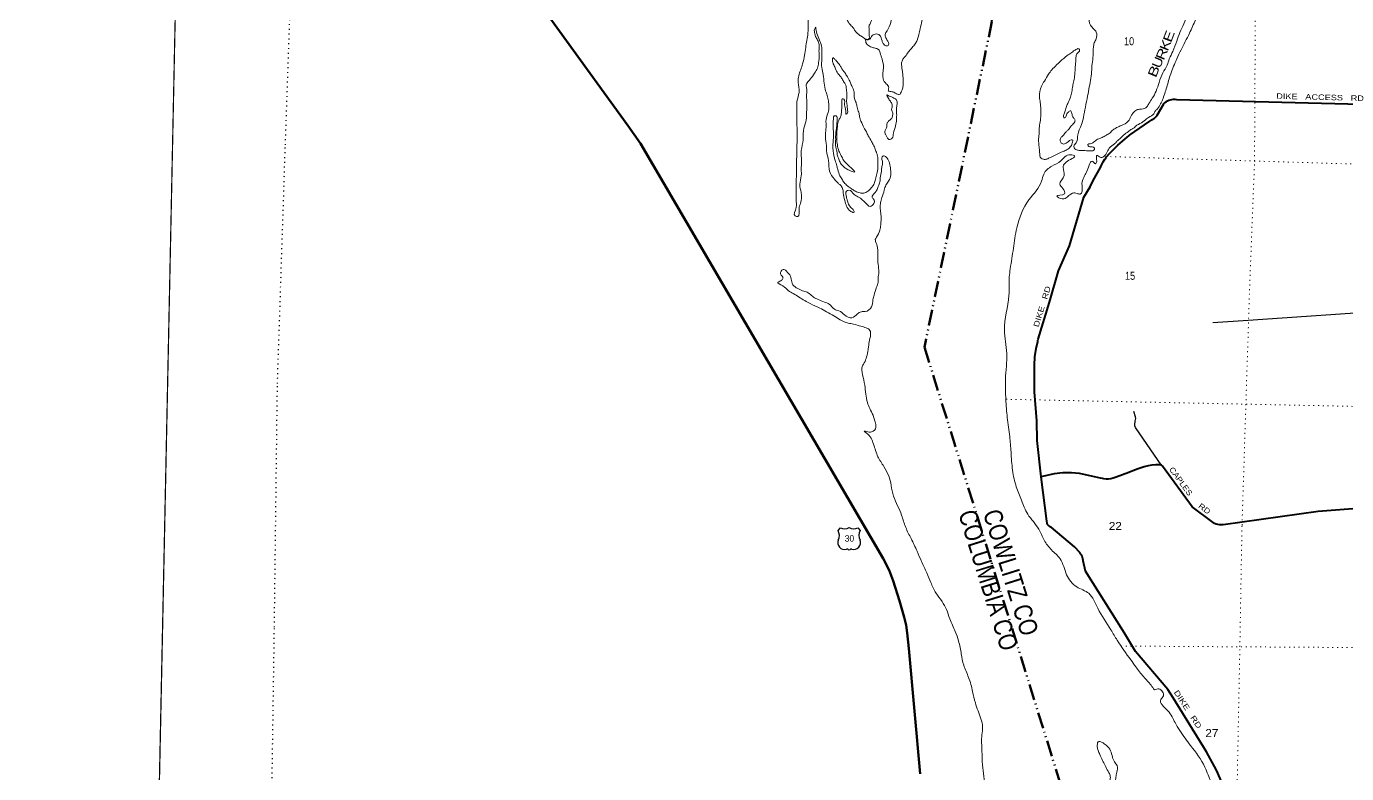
# Model space of a CAD drawing. Header units: feet. Extents: x -481249 to -254670, y -730376 to -544252.
# Drawn here: x -481249 to -452376, y -585736 to -569404 of the extents above; entities that cross this region are included whole.
import ezdxf
from ezdxf.enums import TextEntityAlignment as Align

# ---------------------------------------------------------------- set-up
doc = ezdxf.new("R2010")
doc.units = ezdxf.units.FT
doc.header["$LTSCALE"] = 70
doc.linetypes.add('DASH_DOUBLE_DOT', pattern=[9.2, 5, -1.2, 0.3, -1.2, 0.3, -1.2])
doc.linetypes.add('DOTTED', pattern=[1.5, 0.3, -1.2])
for name, color, linetype, lineweight in [('10', 7, 'DASH_DOUBLE_DOT', 70), ('16', 7, 'Continuous', 25), ('20', 7, 'Continuous', 70), ('26', 7, 'Continuous', 40), ('27', 7, 'Continuous', 13), ('29', 7, 'Continuous', 25), ('39', 7, 'Continuous', 13), ('4', 7, 'Continuous', 13), ('41', 7, 'Continuous', 13), ('6', 7, 'DOTTED', 25), ('7', 7, 'DOTTED', 13)]:
    doc.layers.add(name, color=color, linetype=linetype, lineweight=lineweight)
doc.layers.add('12', color=7, linetype='Continuous')

msp = doc.modelspace()

# ---------------------------------------------------------------- linework, layer by layer
at = {"layer": '10'}
msp.add_lwpolyline([(-470341.54, -544406.46), (-467799.69, -551364.01), (-461950.68, -558788.59), (-460132.63, -569296.21), (-461608.06, -576413.53), (-458381.12, -586771.64), (-456539.12, -590330.45)], dxfattribs=at)
at = {"layer": '16'}
for p, q in [((-463498.84, -580420.77), (-463447.53, -580362.01)), ((-463255.77, -580356.04), (-463256.05, -580356.24)), ((-463063.68, -580361.92), (-463012.29, -580420.77))]:
    msp.add_line(p, q, dxfattribs=at)
for centre, radius, start, end in [((-463352.63, -580686.3), 151.42, 159.09177, 283.81923), ((-463691.82, -580531.4), 222.05, 332.97043, 29.75871), ((-463356.45, -580204.35), 182.07, 239.97227, 303.45418), ((-463154.67, -580204.85), 181.52, 236.33975, 300.08743), ((-463154.68, -580204.35), 182.07, 236.54582, 236.59441), ((-463158.51, -580686.3), 151.42, 256.18077, 20.90823), ((-462819.32, -580531.4), 222.05, 150.24129, 207.02957)]:
    msp.add_arc(centre, radius, start, end, dxfattribs=at)
for centre, major_axis, start_param, end_param in [((-463297.29, -580885.12), (-19.56, 51.67), 4.95877769, 6.28318531), ((-463213.84, -580885.12), (19.56, 51.67), 0, 1.32637542)]:
    msp.add_ellipse(centre, major_axis=major_axis, ratio=0.929097, start_param=start_param, end_param=end_param, dxfattribs=at)
at = {"layer": '20'}
msp.add_lwpolyline([(-472327.76, -565715.45), (-468094.18, -571566.23), (-467821.58, -571966.63), (-462510.4, -581034.94), (-462382.83, -581290.59), (-462293.33, -581524.25), (-462151.28, -581962.28), (-462049.67, -582317.57), (-462011.4, -582493.24), (-461985.88, -582660.42), (-461947.95, -582998.71), (-461698.45, -585738.45)], dxfattribs=at)
at = {"layer": '26'}
for points in [[(-459054.62, -579248.01), (-459142.36, -578458.32), (-459147.5, -578028.62), (-459199.52, -577393), (-459204.61, -576918.04), (-459204.88, -576893.04), (-459200.47, -576868.04), (-459202.67, -576810.27), (-459195.17, -576625.98), (-459168.45, -576443.49), (-459129.67, -576291.69), (-459126.85, -576266.69), (-459119.17, -576241.69), (-458871.21, -575434.01), (-458673.37, -574746.41), (-458437.02, -574200.29), (-458125.44, -573138.16), (-457987.33, -572908.76), (-457926.19, -572789.84), (-457747.72, -572471.11), (-457734.31, -572436.02), (-457701.62, -572367.17), (-457661.91, -572302.11), (-457634.73, -572266.56), (-457632.91, -572264.18), (-457592.21, -572216.56), (-457588.14, -572211.8), (-457380.52, -571996.21), (-457176.5, -571824.54), (-457138.56, -571792.61), (-457126.5, -571784.3), (-456680.67, -571477.22), (-456638.77, -571448.36), (-456630.67, -571443.46), (-456625.01, -571440.04), (-456578.15, -571405.99), (-456562.1, -571391.54), (-456539.44, -571371.13), (-456522.33, -571342.18), (-456375.83, -571094.19), (-456374.17, -571092.47), (-456349.56, -571069.68), (-456322.71, -571049.6), (-456293.91, -571032.43), (-456263.47, -571018.36), (-456231.72, -571007.55), (-456199.02, -571000.12), (-456165.73, -570996.15), (-456132.2, -570995.69), (-456098.8, -570998.73), (-449754.92, -571163.08)], [(-452146.43, -579941.7), (-452995.91, -580004.81), (-455073.07, -580296.12), (-455110.89, -580301.43), (-455123.07, -580301.24), (-455153.18, -580299.18), (-455190.41, -580292.68), (-455226.75, -580282.32), (-455261.81, -580268.22), (-455295.21, -580250.53), (-455753.51, -579905.88), (-456404.04, -579016.87), (-456422.21, -578992.04), (-456448.85, -578989.33), (-456460.41, -578988.15), (-456546.52, -578985.86), (-456632.4, -578992.58), (-456717.11, -579008.24), (-456799.72, -579032.67), (-456933.15, -579075.61), (-457047.88, -579118.12), (-457139.51, -579152.66), (-457418.79, -579258.1), (-457434.55, -579264.71), (-457482.7, -579281.06), (-457532.3, -579292.28), (-457582.8, -579298.26), (-457633.65, -579298.93), (-457684.29, -579294.28), (-457711.16, -579288.94), (-457754.62, -579280.29), (-457761.16, -579278.86), (-458214.58, -579180.03), (-458389.28, -579163), (-458580.15, -579163.64), (-458769.91, -579184.23), (-459027.14, -579241.85), (-459054.62, -579248.01)], [(-455087.24, -585958.57), (-455221.94, -585658.12), (-455440.37, -585261.24), (-456166.1, -584080.88), (-456285.72, -583897.23), (-456994.21, -583064.57), (-457232.68, -582667.19), (-458088.24, -581310.96), (-458138.58, -581082.87), (-458139.1, -581076.11), (-458143.54, -581044.82), (-458151.22, -581014.15), (-458162.06, -580984.46), (-458175.95, -580956.06), (-458192.73, -580929.27), (-458212.22, -580904.39), (-458323.3, -580779.17), (-458835.64, -580352.87), (-458836.04, -580352.75), (-458849.09, -580348.01), (-458861.58, -580341.94), (-458873.37, -580334.59), (-458884.32, -580326.05), (-458894.32, -580316.42), (-458903.26, -580305.79), (-458911.03, -580294.28), (-458917.57, -580282.03), (-458922.78, -580269.16), (-458923.36, -580267.14), (-458923.72, -580265.55), (-458929.96, -580217.14), (-459054.24, -579251.41), (-459054.62, -579248.01)]]:
    msp.add_lwpolyline(points, dxfattribs=at)
at = {"layer": '29'}
msp.add_line((-456414.29, -579010.17), (-456992.33, -578170.73), dxfattribs=at)
for points in [[(-455298.5, -575876.46), (-454531.51, -575825.35), (-451342.8, -575607.65)], [(-456992.33, -578170.73), (-457009.64, -578136.02), (-457009.64, -578112.63), (-456999.02, -578036.11), (-456986.27, -577974.46), (-456990.52, -577940.45), (-457028.76, -577823.53)]]:
    msp.add_lwpolyline(points, dxfattribs=at)
at = {"layer": '39'}
for points in [[(-464024.72, -562717.38), (-464031.64, -562753.34), (-464022.22, -562855.95), (-464014.85, -562960.51), (-464064.69, -563107.81), (-464065.28, -563210.17), (-464038.7, -563347.34), (-464041.9, -563473.72), (-464050.64, -563660.18), (-464053.17, -563838.77), (-464069.21, -563996.95), (-464083.96, -564183.27), (-464090.83, -564454.08), (-464136.59, -564677.76), (-464156.87, -564924.16), (-464192.79, -565075.82), (-464182.97, -565320.96), (-464180.66, -565545.84), (-464207.89, -565749.91), (-464239.17, -565955.88), (-464251.41, -566122.19), (-464215.47, -566285.68), (-464219.59, -566448.17), (-464239.58, -566604.24), (-464252.38, -566792.61), (-464259.36, -566830.58), (-464226.63, -566883.59), (-464200.5, -567038.8), (-464212.58, -567199.09), (-464237.8, -567403.21), (-464253.39, -567543.33), (-464242.75, -567756.38), (-464216.83, -567919.62), (-464221.51, -568104.18), (-464230.76, -568310.7), (-464231.03, -568479.31), (-464235.66, -568661.86), (-464207.22, -568805.09), (-464182.94, -568954.24), (-464152.81, -569109.56), (-464149.78, -569306.35), (-464158.1, -569555.06), (-464206.05, -569865), (-464228.4, -570035.06), (-464273.2, -570220.63), (-464314.57, -570350.07), (-464357.99, -570481.47), (-464367.61, -570623.75), (-464351.18, -570844.97), (-464396.38, -571046.58), (-464398.07, -571271.36), (-464402.81, -571457.93), (-464392.18, -571670.97), (-464392.7, -571849.61), (-464397.43, -572036.17), (-464399.81, -572208.75), (-464408.65, -572399.22), (-464408.51, -572551.78), (-464411.24, -572738.4), (-464415.11, -572890.86), (-464413.12, -573049.49), (-464414.88, -573197.99), (-464413.09, -573364.64), (-464437.76, -573546.69), (-464379.92, -573558.17), (-464351.66, -573392.27), (-464320.46, -573268.59), (-464304.54, -573036.14), (-464334.01, -572854.74), (-464303.19, -572666.82), (-464301.83, -572534.37), (-464299, -572343.75), (-464301.26, -572116.86), (-464261.25, -571883), (-464246.73, -571626.42), (-464194.07, -571447.08), (-464188.4, -571302.69), (-464178.98, -571168.43), (-464181.38, -571025.85), (-464188.8, -570923.29), (-464179.48, -570793.05), (-464186.48, -570752.73), (-464194.71, -570682.27), (-464138.28, -570591.34), (-464082.57, -570528.49), (-463990.97, -570394.28), (-463940.2, -570289.16), (-463920.91, -570161.17), (-463908.66, -570073.15), (-463915.42, -569944.51), (-463911.63, -569874.35), (-463912.47, -569828.16), (-463933.86, -569723.25), (-463980, -569645.82), (-464006.01, -569564.87), (-464013.58, -569468.33), (-463986.27, -569418.83)], [(-463231.94, -562676.95), (-463220.07, -562683.26), (-463142.97, -562725.33), (-463094.52, -562790.78), (-463037.17, -562900.61), (-462959.13, -562984.85), (-462876.25, -563115.39), (-462834.57, -563210.78), (-462745.26, -563403.7), (-462645.98, -563598.89), (-462582.37, -563698.83), (-462503.29, -563821.25), (-462414.61, -563959.96), (-462364.29, -564109.76), (-462323.41, -564315.53), (-462296.46, -564438.65), (-462274.72, -564529.52), (-462211.87, -564659.56), (-462109.52, -564812.66), (-462038.1, -564920.83), (-461986.4, -565016.47), (-461939.53, -565144.1), (-461909.47, -565223.14), (-461882.01, -565326.2), (-461866.22, -565414.91), (-461846.94, -565523.79), (-461832.12, -565650.62), (-461863.49, -565702.03), (-461863.89, -565718.08), (-461899.56, -565622.84), (-461917, -565520.03), (-461927.9, -565475.6), (-461958.57, -565420.64), (-461978.55, -565418.13), (-461997.86, -565467.83), (-461999.74, -565542.06), (-462022.01, -565629.82), (-462065.86, -565698.99), (-462121.57, -565761.83), (-462165.09, -565897.24), (-462205.99, -566086.92), (-462226.76, -566194.8), (-462270.75, -566348.27), (-462273.02, -566516.83), (-462298.19, -566718.94), (-462312.87, -566981.53), (-462377.12, -567222.82), (-462404.43, -567272.32), (-462427.06, -567374.13), (-462383.12, -567459.53), (-462365.33, -567548.3), (-462340.04, -567657.33), (-462360.93, -567690.93), (-462415, -567767.87), (-462481.73, -567948.87), (-462508.36, -568050.58), (-462538.7, -568140.15), (-462560.61, -568213.88), (-462577.08, -568309.82), (-462587.18, -568391.87), (-462601.59, -568485.85), (-462638.19, -568585.31), (-462663.07, -568697.1), (-462675.89, -568807.18), (-462687.63, -568875.14), (-462714.72, -568994.9), (-462747.01, -569082.42), (-462746.38, -569136.63), (-462754.48, -569218.73), (-462789.33, -569328.26), (-462819.1, -569395.77), (-462817.44, -569488.15), (-462819.27, -569560.37), (-462816.13, -569594.57), (-462809.03, -569630.88), (-462803.68, -569657.11), (-462811.85, -569662.93), (-462844.76, -569696.23), (-462874.91, -569699.49), (-462910.46, -569678.53), (-462947.76, -569647.49), (-463018.7, -569599.55), (-463116.77, -569514.8), (-463155.26, -569451.61), (-463229.29, -569367.47), (-463308.42, -569247.06), (-463372.56, -569088.89), (-463421.98, -568824.69), (-463465.73, -568652.97), (-463520.63, -568446.86), (-463584.74, -568208.39), (-463596.17, -568105.73), (-463612.06, -568021.03), (-463653.48, -567915.61), (-463680.22, -567784.47), (-463707.01, -567655.33), (-463736.31, -567546.2)], [(-454983.06, -565022.63), (-454972.46, -565079.1), (-454962.58, -565163.66), (-454965.84, -565292.05), (-454956.42, -565394.66), (-454947.45, -565515.32), (-454989.36, -565745.12), (-455011.24, -565975.42), (-455029.01, -566201.8), (-455055.2, -566444.04), (-455080.78, -566662.2), (-455137.68, -566929.76), (-455176.41, -567113.47), (-455244.82, -567360.67), (-455318.02, -567559.58), (-455359.08, -567676.99), (-455400.4, -567804.42), (-455432.21, -567952.17), (-455472.64, -568123.8), (-455513.53, -568313.47), (-455585.46, -568462.23), (-455647.42, -568613.24), (-455699.46, -568768.51), (-455780.52, -568961.2), (-455857.27, -569141.95), (-455936.68, -569348.73), (-456019.58, -569535.36), (-456090.52, -569724.28), (-456176.4, -569948.97), (-456252.69, -570111.67), (-456300.32, -570250.99), (-456394.79, -570419.26), (-456476.25, -570627.99), (-456541.18, -570817.07), (-456625.28, -570971.54), (-456700.5, -571092.11), (-456746.35, -571161.23), (-456857.9, -571212.64), (-456946.34, -571222.48), (-457021.68, -571268.77), (-457092.43, -571371.39), (-457151.22, -571476.31), (-457297.89, -571569), (-457405.33, -571616.5), (-457482.78, -571666.76), (-457548.45, -571727.35), (-457630.01, -571781.52), (-457721.47, -571831.43), (-457820.7, -571871.11), (-457910.51, -571935.11), (-457981.54, -571969.47), (-458032.08, -571986.27), (-458026.73, -572012.5), (-457943.21, -572038.67), (-457887.68, -572062.14), (-457900.87, -572107.98), (-457961.32, -572120.52), (-458067.54, -572119.88), (-458135.65, -572118.18), (-458227.74, -572113.87), (-458297.39, -572094.07), (-458334.64, -572061.02), (-458331.11, -572000.89), (-458281.25, -571931.88), (-458255.25, -571775.95), (-458175.38, -571551.12), (-458131.25, -571391.63), (-458087.59, -571171.91), (-458039.21, -570924.21), (-458004.07, -570724.36), (-457967.29, -570538.59), (-457950.44, -570348.31), (-457941.27, -570224.09), (-457918.56, -570039.98), (-457913.98, -569859.43), (-457893.51, -569763.59), (-457853.21, -569676.28), (-457851.5, -569529.78), (-457903.9, -569462.23), (-457975.99, -569380.14), (-458010.91, -569176.53), (-457952.36, -568923.06), (-457917.53, -568735.24), (-457877, -568559.6), (-457827.56, -568428.35), (-457780.95, -568329.15), (-457732.03, -568217.96), (-457670.2, -568151.25), (-457603.08, -568112.78), (-457577.87, -568067.24), (-457558.16, -568001.49), (-457565.58, -567898.93), (-457557.79, -567828.87), (-457483.41, -567662.11), (-457348.72, -567488.82), (-457273.81, -567380.29), (-457164.59, -567262.58)], [(-462004.38, -565883.19), (-461963.39, -565926.37), (-461885.14, -566002.59), (-461812.96, -566080.67), (-461740.93, -566164.77), (-461683.43, -566268.58), (-461597.41, -566433.32), (-461550.18, -566546.91), (-461509.93, -566698.46), (-461505.71, -566927.41), (-461484.05, -567100.58), (-461473.89, -567253.39), (-461476.67, -567442.01), (-461480.29, -567584.44), (-461476.19, -567739.11), (-461473.29, -567861.63), (-461458.57, -567992.47), (-461464.69, -568154.91), (-461479.87, -568278.99), (-461508.69, -568466.96), (-461548.19, -568680.76), (-461578.78, -568780.36), (-461609.45, -568962.26), (-461640.17, -569146.17), (-461663.77, -569286.1), (-461704.15, -569455.71), (-461733.45, -569583.45), (-461775.12, -569724.93), (-461827.24, -569803.92), (-461893.48, -569886.58), (-461959.51, -569961.21), (-462028.26, -570063.88), (-462081.87, -570122.76), (-462098.86, -570160.47), (-462108.91, -570240.52), (-462088.69, -570391.57), (-462079.12, -570488.16), (-462075.02, -570642.83), (-462079.01, -570721.02), (-462107.49, -570816.66), (-462159.51, -570891.64), (-462242.98, -570863.46), (-462322.34, -570831.37), (-462395.95, -570809.46), (-462390.26, -570743.36), (-462446.17, -570655.65), (-462511.63, -570549.63), (-462505.42, -570304.89), (-462536.64, -570113.42), (-462577.35, -569979.92), (-462611.63, -569908.8), (-462687.04, -569878.82), (-462760.64, -569856.91), (-462855.58, -569806.36), (-462893.86, -569735.15), (-462892.59, -569685), (-462858.63, -569689.86), (-462802.29, -569681.23), (-462766.76, -569623.9), (-462685.26, -569571.74), (-462589.57, -569592.19), (-462536.68, -569719.98), (-462508.06, -569776.9), (-462451.29, -569830.5), (-462394.59, -569807.83), (-462427.85, -569696.6), (-462467.88, -569615.3), (-462403.82, -569460.33), (-462334.78, -569267.34), (-462321.25, -569129.17), (-462297.93, -568920.99), (-462249.35, -568665.27), (-462169.02, -568422.38), (-462119.97, -568226.88), (-462098.53, -568092.92), (-462063.12, -567961.32), (-462006.13, -567848.33), (-462026.81, -567715.33), (-462041.17, -567570.44), (-461986.67, -567397.16), (-461972.61, -567317.22), (-462058.89, -567162.51), (-462157.74, -567029.57), (-462170.24, -566969.03), (-462151.77, -566873.14), (-462090.42, -566746.2), (-462046.83, -566687.07), (-462049.15, -566620.77), (-462078.56, -566515.66), (-462103.75, -566402.62), (-462108.91, -566290.08), (-462086.71, -566126.03), (-462073.07, -566062.14), (-462047.3, -565994.53), (-462034.41, -565960.73), (-462029.8, -565936.75)], [(-452580.98, -565983.49), (-452775.44, -565966.88), (-452920.53, -566007.15), (-453137.93, -566050.5), (-453511.99, -566101.84), (-453756.16, -566193.04), (-453992.41, -566292.38), (-454190.05, -566358.08), (-454300.8, -566382.74), (-454368.62, -566494.32), (-454516.77, -566608.88), (-454623.99, -566667.73), (-454694.43, -566680.87), (-454694.38, -566536.25), (-454709.44, -566465.75), (-454777.3, -566438.75), (-454831.99, -566614.79), (-454856.79, -566947.88), (-454943.72, -567133.54), (-455047.94, -567405.33), (-455133.34, -567765.75), (-455252.52, -568101.62), (-455407.38, -568547.49), (-455543.21, -568925.33), (-455680.39, -569256.95), (-455813.07, -569554.48), (-455996.87, -569917.63), (-456087.93, -570111.26), (-456223.05, -570438.89), (-456309.49, -570731), (-456401.15, -571011.68)], [(-463986.27, -569418.83), (-463961.79, -569559.96), (-463905.3, -569703.89), (-463867.68, -569801.18), (-463850.91, -569930.07), (-463853.49, -570110.66), (-463852.41, -570305.4), (-463822.18, -570456.7), (-463800.92, -570645.92), (-463769.14, -570815.33), (-463737.48, -570910.47), (-463710.48, -571031.58), (-463697.66, -571158.37), (-463716.95, -571286.35), (-463758.92, -571439.87), (-463759.19, -571608.48), (-463775.33, -571770.67), (-463758.03, -571957.79), (-463741.39, -572170.98), (-463705.5, -572336.48), (-463683.36, -572569.88), (-463577.51, -572743.15), (-463497.57, -572831.46), (-463446.51, -572872.88), (-463400.21, -572944.29), (-463382.67, -573043.09), (-463352.74, -573206.43), (-463309.88, -573333.96), (-463220.53, -573446.59), (-463148.82, -573464.44), (-463152.01, -573432.24), (-463220.34, -573360.28), (-463296.55, -573203.82), (-463314.9, -573137.12), (-463311.49, -573002.71), (-463262.91, -572983.85), (-463143.11, -573081.18), (-463064.1, -573127.32), (-462959.71, -573200.18), (-462893.18, -573264.07), (-462794.81, -573336.78), (-462715.11, -573276.54), (-462709.11, -573198.4), (-462753.76, -573141.08), (-462693.13, -573042.23), (-462655.69, -572988.97), (-462617.4, -572901.6), (-462582.8, -572802.1), (-462576.61, -572715.93), (-462550.86, -572570.04), (-462538.2, -572465.98), (-462524.09, -572384.03), (-462530.8, -572253.38), (-462502.19, -572232.02), (-462444.76, -572259.54), (-462383.21, -572361.45), (-462354.52, -572494.65), (-462346.31, -572645.4), (-462391.94, -572784.78), (-462450.32, -572873.65), (-462487.22, -572985.14), (-462539.42, -573146.43), (-462568.26, -573256.12), (-462576.92, -573360.28), (-462562, -573483.1), (-462557.39, -573617.71), (-462564.6, -573743.99), (-462585.59, -573859.89), (-462659.56, -574010.6), (-462682.97, -574064.22), (-462675.93, -574102.53), (-462635.42, -574244.06), (-462628.8, -574457), (-462622.49, -574603.69), (-462606.89, -574778.72), (-462620.16, -574906.86), (-462622.35, -574993.12), (-462661.56, -575116.6), (-462709.71, -575275.98), (-462734.39, -575379.75), (-462764.4, -575535.57), (-462905.26, -575636.44), (-462987.55, -575640.41), (-463074.95, -575688.41), (-463195.33, -575771.72), (-463356.11, -575709.49), (-463478.07, -575618.13), (-463577.46, -575585.54), (-463690.85, -575472.3), (-463794.04, -575431.59), (-463932.84, -575371.92), (-463984.36, -575348.55), (-464080.94, -575283.91), (-464173.41, -575215.36), (-464272.76, -575180.77), (-464395.63, -575125.51), (-464458.61, -575079.78)], [(-458215.08, -569910.35), (-458220.39, -569946.49), (-458276.36, -570000.94), (-458294.53, -570084.79), (-458300.93, -570178.98), (-458309.58, -570283.15), (-458322.02, -570457.47), (-458339.5, -570593.54), (-458366.39, -570705.28), (-458385.73, -570835.27), (-458412.67, -570949.02), (-458474.37, -571090), (-458508.66, -571177.46), (-458541.1, -571271), (-458567.28, -571354.65), (-458562.23, -571392.92), (-458546.51, -571405.36), (-458511.29, -571360.07), (-458461.07, -571277.01), (-458406.28, -571250.28), (-458391.01, -571280.77), (-458380.27, -571331.22), (-458349.95, -571400.23), (-458315.21, -571453.28), (-458322.14, -571489.24), (-458392.38, -571571.8), (-458464.94, -571666.34), (-458510.03, -571705.36), (-458561.89, -571774.32), (-458590.69, -571803.71), (-458635.99, -571850.76), (-458637.16, -571896.9), (-458635.71, -571919.02), (-458580.95, -571972.57), (-458512.43, -571958.22), (-458398.32, -571884.79), (-458364.32, -571887.65), (-458369.49, -571933.69), (-458395.36, -572005.31), (-458453.13, -572070.11), (-458530.53, -572118.36), (-458619.58, -572152.27), (-458733.29, -572209.65), (-458853, -572266.88), (-458934.09, -572303), (-459006.41, -572309.22), (-459055.93, -572285.91), (-459088.58, -572150.6), (-459099.8, -572039.92), (-459111.55, -571871.01), (-459099.87, -571726.77), (-459094.46, -571592.41), (-459072.92, -571454.45), (-459060.89, -571296.17), (-459064.71, -571209.76), (-459075.12, -571066.97), (-459092.15, -570948.12), (-459050.03, -570710.29), (-458985.03, -570597.5), (-458897.13, -570451.15), (-458822.53, -570354.65), (-458717.52, -570244.86), (-458563.56, -570102.17), (-458502.14, -570051.51), (-458430.76, -570003.11), (-458345, -569941.01), (-458277.83, -569900.54), (-458251.2, -569890.15), (-458215.08, -569910.35)], [(-463472.11, -571432.98), (-463438.33, -571365.57), (-463421.77, -571265.62), (-463417.73, -571185.43), (-463414.88, -571073.09), (-463394.56, -570983.26), (-463374.78, -570993.79), (-463355.8, -571114.71), (-463331.22, -571251.82), (-463316.92, -571320.43), (-463298.49, -571304.83), (-463288.85, -571240.83), (-463298.57, -571150.26), (-463310, -571047.6), (-463304.79, -570921.27), (-463308.77, -570840.88), (-463321.74, -570720.11), (-463340.24, -570659.43), (-463363.57, -570630.74), (-463388.54, -570587.97), (-463430.83, -570516.65), (-463489.14, -570444.94), (-463529.73, -570385.72), (-463561.95, -570312.65), (-463601.83, -570225.34), (-463613.09, -570194.95), (-463617.77, -570142.64), (-463619.37, -570126.54), (-463616.6, -570096.5)], [(-463612.34, -570086.57), (-463579, -570115.5), (-463557.43, -570134.11), (-463545.66, -570144.44), (-463514.53, -570181.35), (-463460.12, -570248.95), (-463440.9, -570281.55), (-463425.69, -570314.04), (-463388.9, -570365.14), (-463340.4, -570428.58), (-463294.26, -570506.01), (-463261.58, -570561.03), (-463227.4, -570636.15), (-463187.52, -570723.46), (-463162.91, -570780.28), (-463153.71, -570812.63), (-463147.07, -570866.99), (-463148.29, -570915.14), (-463139.85, -570977.58), (-463104.08, -571068.8), (-463085.88, -571141.52), (-463054.68, -571254.71), (-463038.02, -571309.32), (-463022.29, -571400.04), (-462996.12, -571474.97), (-462931.58, -571617.09), (-462877.83, -571710.77), (-462837.85, -571794.07), (-462764.84, -571918.34), (-462741.92, -571963.07), (-462692.33, -572062.67), (-462660.51, -572151.79), (-462640.01, -572212.52), (-462625.03, -572333.33), (-462628.81, -572403.49), (-462626.95, -572487.85), (-462632.84, -572561.97), (-462648.49, -572625.82), (-462679.53, -572743.48), (-462708.12, -572843.13), (-462753.97, -572912.24), (-462787.09, -572953.57), (-462848.61, -573008.24), (-462933.76, -573046.26), (-463017.89, -573044.16), (-463119.14, -573005.5), (-463194.14, -572959.47), (-463274.84, -572901.25), (-463347.38, -572837.21), (-463403.54, -572759.53), (-463457.39, -572669.86), (-463504.01, -572532.2), (-463524.01, -572451.41), (-463561.12, -572334.06), (-463583.12, -572253.22), (-463601.02, -572168.46), (-463607.35, -572102.06), (-463611.12, -572013.64), (-463601.6, -571875.37), (-463599.36, -571787.11), (-463600.87, -571688.71), (-463605.61, -571638.41), (-463608.24, -571584.15), (-463604.36, -571509.97), (-463603.14, -571461.83), (-463597.81, -571409.77), (-463582.51, -571359.97), (-463540.44, -571361.02), (-463516.49, -571443.91), (-463527.81, -571574.11), (-463533.5, -571640.21), (-463545.7, -571726.22), (-463550.35, -571830.49), (-463550.18, -571902.75), (-463550.87, -572009.13), (-463536.83, -572087.76), (-463520.53, -572156.42), (-463510.45, -572232.95), (-463484.19, -572303.86), (-463442.36, -572393.23), (-463378.08, -572467.1), (-463315.15, -572514.84), (-463238.05, -572556.91), (-463168.55, -572582.73), (-463132.54, -572585.63), (-463146, -572563.22), (-463212.38, -572493.31), (-463345.54, -572369.55), (-463403.4, -572279.78), (-463454.99, -572180.13), (-463479.71, -572127.33), (-463512.35, -571992.02), (-463526.97, -571857.16), (-463517.78, -571652.65), (-463507.17, -571550.54), (-463493.67, -571492.66), (-463472.11, -571432.98)], [(-462428.49, -570907.01), (-462376.87, -570926.36), (-462277.73, -570968.98), (-462218.85, -571018.63), (-462206.46, -571083.17), (-462218.76, -571173.19), (-462216.22, -571309.76), (-462219.47, -571438.14), (-462239.01, -571576.16), (-462287.15, -571735.55), (-462318.2, -571853.21), (-462366.94, -571878.09), (-462404.64, -571863.09), (-462435.16, -571802.11), (-462469.9, -571749.05), (-462455.44, -571653.06), (-462438.65, -571623.37), (-462423.88, -571515.34), (-462378.44, -571462.28), (-462323.08, -571413.48), (-462307.83, -571365.68), (-462302.05, -571295.57), (-462324.66, -571238.8), (-462314.31, -571146.72), (-462325, -571094.26), (-462363.28, -571023.05), (-462390.46, -570988.25), (-462415.38, -570943.46), (-462425.1, -570931.18), (-462432.34, -570900.89), (-462420.17, -570895.17)], [(-456404.18, -571014.33), (-456532, -571225.05), (-456557, -571252.05), (-456593, -571315.05), (-456705, -571392.05), (-456800, -571465.05), (-456930, -571548.05), (-456990, -571586.05), (-457022, -571620.05), (-457075, -571649.05), (-457148, -571700.05), (-457253, -571782.05), (-457323, -571849.05), (-457386, -571902.05), (-457433, -571953.05)], [(-457432.96, -571952.88), (-457453.1, -571969.34), (-457566.88, -572066.27), (-457706.14, -572261.28), (-457752.38, -572266.7), (-457842.09, -572223.34), (-457841.82, -572345.87), (-457870.8, -572407.75), (-457922.27, -572356.86), (-458047.53, -572556.08), (-458105.35, -572669.81), (-458161.56, -572811.67), (-458160.72, -572894.04), (-458201.33, -573068.25), (-458269.39, -573055.3), (-458367.64, -573047.99), (-458527.83, -573162.38), (-458666.16, -573150.53), (-458709.85, -573117.82), (-458544.47, -573061.74), (-458580.97, -572946.77), (-458647.84, -572849.49), (-458550.81, -572659.95), (-458576.48, -572488.89), (-458415.38, -572310.23), (-458318.05, -572241.21), (-458415.93, -572207.79), (-458626.61, -572343.61), (-458822.93, -572457.54), (-459000, -572629.96), (-459046.4, -572788.02), (-459323.14, -573194.14), (-459588.76, -573807.28), (-459663.35, -574254.21), (-459731.91, -574701.21), (-459752.51, -574879.7), (-459760.33, -575289.34), (-459861.29, -576039.21), (-459808.33, -576550.07), (-459836.43, -577116.11), (-459828.62, -577556.09), (-459796.13, -577954.2), (-459743.81, -578368.65), (-459714.48, -578706.47), (-459681.99, -579104.58), (-459598.87, -579471.23), (-459486.58, -579761.93), (-459350.35, -580062.99), (-459106.17, -580395.59), (-458991.1, -580632.1), (-458829.56, -580847.12), (-458641.59, -581038.39), (-458498.04, -581389.75), (-458276.98, -581653.76), (-458014.05, -581795.8), (-457819.93, -582119.71), (-457529.59, -582593.51), (-457392.33, -582822.28), (-457095.31, -583249.97), (-456985.06, -583402.06), (-456819.51, -583617.13), (-456651.55, -583804.12), (-456578.75, -583907.51)], [(-464458.61, -575079.78), (-464503.16, -575018.45), (-464515.7, -574959.92), (-464554.66, -574836.5), (-464607.27, -574776.97), (-464660.04, -574723.47), (-464702, -574718.4), (-464742.93, -574751.51), (-464756.58, -574815.4), (-464698.67, -574903.16), (-464731.99, -574952.51), (-464768.66, -574975.69), (-464813.24, -574994.65), (-464705, -575073.63), (-464585.4, -575178.99), (-464476.75, -575241.92), (-464350.49, -575321.35), (-464226.12, -575396.72), (-464109.51, -575461.85), (-463899.51, -575559.43), (-463749.31, -575643.48), (-463587.19, -575731.83), (-463453.01, -575815.47), (-463274.45, -575888.18), (-463156.77, -575911.19), (-462997.64, -575959.32), (-462886.18, -575990.21), (-462816.93, -576026.06), (-462785.62, -576135.24), (-462799.93, -576225.21), (-462827.79, -576375.06), (-462842.2, -576469.05), (-462874.26, -576626.83), (-462923.7, -576758.08), (-462961.38, -576821.37), (-462962.31, -577016.06), (-462914.03, -577246.1), (-462892.87, -577439.34), (-462853.43, -577622.99), (-462804.76, -577758.69), (-462732.31, -577905.03), (-462687.84, -578048.66), (-462672.87, -578169.47), (-462696.33, -578225.09), (-462745.27, -578258), (-462843.73, -578267.58), (-462923.5, -578251.54), (-462882.25, -578284.69), (-462775.08, -578405.8), (-462722.24, -578535.59), (-462624.95, -578809), (-462498.08, -579022.94), (-462391, -579226.35), (-462336.19, -579436.48), (-462286.01, -579670.58), (-462195.2, -579883.62), (-462108.19, -580088.53), (-462016.76, -580355.78), (-461900.67, -580599.56), (-461767.42, -580877.89), (-461672.81, -581099.05), (-461554.92, -581350.9), (-461470.02, -581559.78), (-461357.54, -581787.41), (-461223.95, -581973.41), (-461126.22, -582150.49), (-461055.18, -582352.99), (-460935.96, -582630.97), (-460862.97, -582835.53), (-460802.09, -583122.1), (-460750.16, -583366.28), (-460642.7, -583633.93), (-460554.33, -583943.26), (-460494.43, -584189.65), (-460374.99, -584537.89), (-460335.39, -584715.53), (-460351.89, -584891.76), (-460350.78, -585243.07), (-460338.44, -585546.49), (-460289.01, -586047.55), (-460313.14, -586287.83), (-460393.66, -586617.03), (-460448.67, -586810.37), (-460465.83, -587012.68), (-460459.85, -587093.12), (-460456.92, -587135.35), (-460461.36, -587231.59), (-460481.07, -587297.34), (-460499.18, -587379.19), (-460389.7, -587488.31), (-460241.62, -587734.89), (-460120.34, -588010.92), (-460027.37, -588217.99), (-459880.25, -588502.69), (-459790.38, -588673.54), (-459650.2, -588915.92), (-459510.93, -589035.82)], [(-456578.75, -583907.51), (-456482.05, -583882.67), (-456400.68, -583948.01), (-456381.9, -584038.64), (-456437.19, -584116.24), (-456286.14, -584363.27), (-456127.21, -584620.43), (-455907.29, -584964.77), (-455787.06, -585121), (-455476.65, -585595.07), (-455336.86, -585928.31), (-455166.21, -586350.33), (-455123.52, -586736.53), (-454927.85, -587092.6), (-454722.86, -587499), (-454689.53, -587696.28), (-454579.36, -587994.98), (-454395.85, -588358.93), (-454341.92, -588660.92), (-454277.12, -589045.4), (-454181.6, -589386.09), (-454030.25, -589753.63), (-453970.16, -590045.65), (-453919.7, -590166.83), (-453853.66, -590322.35), (-453804.6, -590401.33)], [(-455702.51, -590379.43), (-455721.32, -590330.78), (-455745.73, -590265.94), (-455784.02, -590194.73), (-455820.55, -590133.59), (-455855.23, -590078.53), (-455951.88, -589937.61), (-456062.7, -589802.36), (-456138.48, -589708.13), (-456206.81, -589636.17), (-456282.09, -589521.88), (-456319.3, -589408.54), (-456324.72, -589306.03), (-456355.67, -589182.81), (-456401.1, -589077.3), (-456458.44, -588967.47), (-456507.06, -588829.76), (-456562.15, -588709.95), (-456665.95, -588534.73), (-456744.67, -588398.27), (-456766.99, -588251.18), (-456825.73, -588117.23), (-456901.82, -588035.04), (-456982.02, -587956.76), (-457038.7, -587820.85), (-457112.96, -587666.44), (-457197.33, -587515.79), (-457265.93, -587375.57), (-457339.94, -587211.13), (-457400.58, -587073.12), (-457465.38, -586941.03), (-457502.33, -586817.66), (-457594.99, -586598.55), (-457652.87, -586430.5), (-457659.63, -586301.86), (-457679.01, -586196.99), (-457658.14, -586085.1), (-457625.95, -586001.6), (-457573.48, -585908.56), (-457543.76, -585843.06), (-457555.54, -585754.45), (-457593.77, -585681.23), (-457654.87, -585561.27), (-457716.12, -585447.33), (-457773.06, -585321.45), (-457808.83, -585230.23), (-457828.88, -585151.45), (-457827.25, -585087.25), (-457810.16, -585045.52), (-457724.17, -585053.69), (-457633.56, -585116.17), (-457536.4, -585237.03), (-457497.84, -585376.5), (-457475.28, -585435.28), (-457383.41, -585606.18), (-457408.7, -585734.02), (-457423.46, -585842.05), (-457434.43, -585958.2), (-457401.53, -586083.48), (-457395.86, -586175.96), (-457261.86, -586345.91), (-457178.98, -586476.45), (-457063.47, -586664.01), (-456995.79, -586840.33), (-456921.53, -586994.74), (-456855.19, -587144.94), (-456804.31, -587272.68), (-456760.25, -587432.35), (-456706.3, -587518.01), (-456599.86, -587588.92), (-456549.3, -587650.4), (-456491.45, -587740.16), (-456423.22, -587816.14), (-456307.8, -587849.13), (-456228.88, -587977.56), (-456190.37, -588119.04), (-456199.56, -588164.97), (-456193.27, -588233.38), (-456152.41, -588360.86), (-456160.2, -588430.93), (-456132.75, -588533.98), (-456142.19, -588589.95), (-456178.23, -588667.34), (-456148.46, -588758.41), (-456106.48, -588841.76), (-456029.41, -588964.13), (-455955.93, -589070.34), (-455915.9, -589151.63), (-455906.07, -589238.2), (-455911.71, -589302.29), (-455869.98, -589395.67), (-455828.15, -589485.04), (-455790.63, -589586.34), (-455759.12, -589687.49), (-455693.71, -589795.51), (-455657.07, -589852.63), (-455593.31, -589946.56)]]:
    msp.add_spline(points, degree=3, dxfattribs=at)
at = {"layer": '4'}
msp.add_line((-480307.54, -681201.94), (-477481.62, -544260.22), dxfattribs=at)
msp.add_lwpolyline([(-477481.62, -544260.22), (-445653.6, -544895.12), (-413824.72, -545486.23), (-381995.06, -546033.57), (-350164.67, -546537.13), (-318333.63, -546996.89), (-286501.98, -547412.88), (-254669.8, -547785.08), (-256679.15, -730375.58), (-288762.49, -730000.45), (-320845.3, -729581.19), (-352927.49, -729117.79), (-385009.01, -728610.26), (-417089.81, -728058.61), (-449169.81, -727462.83), (-481249.23, -726835.88)], close=True, dxfattribs=at)
at = {"layer": '6'}
msp.add_lwpolyline([(-474944.97, -547239.21), (-475001.02, -550948.96), (-475161.83, -556260.37), (-475277.49, -561530.76), (-475414, -566832.75), (-475594.45, -572049.33), (-475766.94, -577268.11), (-475833.08, -582561.82), (-475911.4, -587861.24), (-475952.13, -589971.09)], dxfattribs=at)
at = {"layer": '7'}
for p, q in [((-446187.1, -572595.43), (-457688.82, -572246.04)), ((-448569.75, -577783.83), (-459828.74, -577553.69)), ((-457309.43, -582948.4), (-446387.85, -583018.61))]:
    msp.add_line(p, q, dxfattribs=at)
msp.add_lwpolyline([(-454795.85, -587345.91), (-454710.3, -582965.11), (-454662.85, -580304.57), (-454498.56, -575171.89), (-454388.8, -572346.29), (-454363.37, -567077.67)], dxfattribs=at)

# ---------------------------------------------------------------- texts
at = {"layer": '12', "width": 0.85}
for s, p in [('COLUMBIA CO', (-460873.29, -580047.19)), ('COWLITZ CO', (-460332.68, -580036.67))]:
    msp.add_text(s, height=400, rotation=287.304, dxfattribs=at).set_placement(p)
at = {"layer": '16'}
msp.add_text('30', height=140, dxfattribs=at).set_placement((-463249.22, -580666.55), align=Align.CENTER)
at = {"layer": '27'}
for s, rotation, width, p in [('DIKE   ACCESS   RD', 358.516, 1.25, (-453915.42, -570985.27)), ('DIKE   RD', 72.933, 1.25, (-459114.26, -575987.17)), ('CAPLES', 306.194, 1.15, (-456264.02, -579089.68)), ('RD', 323.056, 1.2, (-455630.96, -579910.46)), ('DIKE   RD', 303.078, 1.3, (-456161.04, -583960.4))]:
    msp.add_text(s, height=120, rotation=rotation, dxfattribs=dict(at, width=width)).set_placement(p)
at = {"layer": '41'}
for s, rotation, width, p in [('E', 69.338, 1.4, (-456215.5, -569771.62)), ('R', 67.558, 1.3, (-456374.31, -570158.37)), ('K', 67.91, 1.3, (-456290.69, -569958.36)), ('U', 66.785, 1.2, (-456460.81, -570336.64)), ('B', 67.943, 1.4, (-456548.93, -570537.33))]:
    msp.add_text(s, height=200, rotation=rotation, dxfattribs=dict(at, width=width)).set_placement(p)
at = {"layer": '7'}
for s, width, p in [('10', 0.85, (-457243.77, -569814.9)), ('15', 0.85, (-457221.95, -574942.64)), ('22', 1.1, (-457576.52, -580411.75)), ('27', 1.1, (-455465.16, -584937.24))]:
    msp.add_text(s, height=175, dxfattribs=dict(at, width=width)).set_placement(p)

doc.saveas('drawing.dxf')
